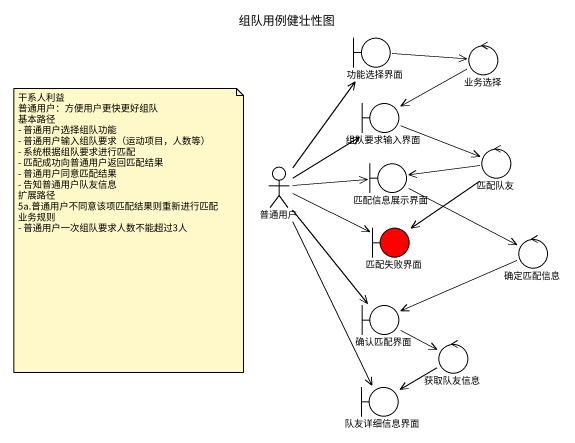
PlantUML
@startuml
title 组队用例健壮性图
boundary 功能选择界面
control 业务选择
boundary 组队要求输入界面
actor 普通用户
boundary 匹配信息展示界面
control 匹配队友
boundary 匹配失败界面 #FF0000
control 确定匹配信息
boundary 确认匹配界面
control 获取队友信息
boundary 队友详细信息界面
功能选择界面 -right-> 业务选择
业务选择 -left-> 组队要求输入界面
组队要求输入界面 -right-> 匹配队友
普通用户 -up-> 功能选择界面
普通用户 -up-> 组队要求输入界面
普通用户 -right-> 匹配信息展示界面
普通用户 -right-> 匹配失败界面
普通用户 --> 确认匹配界面
普通用户 --> 队友详细信息界面
匹配信息展示界面 -right-> 确定匹配信息
匹配队友 -left-> 匹配信息展示界面
匹配队友 --> 匹配失败界面
确定匹配信息 -left-> 确认匹配界面
确认匹配界面 -right-> 获取队友信息
获取队友信息 --> 队友详细信息界面
note as N1
  干系人利益
  普通用户：方便用户更快更好组队
  基本路径
  - 普通用户选择组队功能
  - 普通用户输入组队要求（运动项目，人数等）
  - 系统根据组队要求进行匹配
  - 匹配成功向普通用户返回匹配结果
  - 普通用户同意匹配结果
  - 告知普通用户队友信息
  扩展路径
  5a.普通用户不同意该项匹配结果则重新进行匹配
  业务规则
  - 普通用户一次组队要求人数不能超过3人
end note
@enduml
